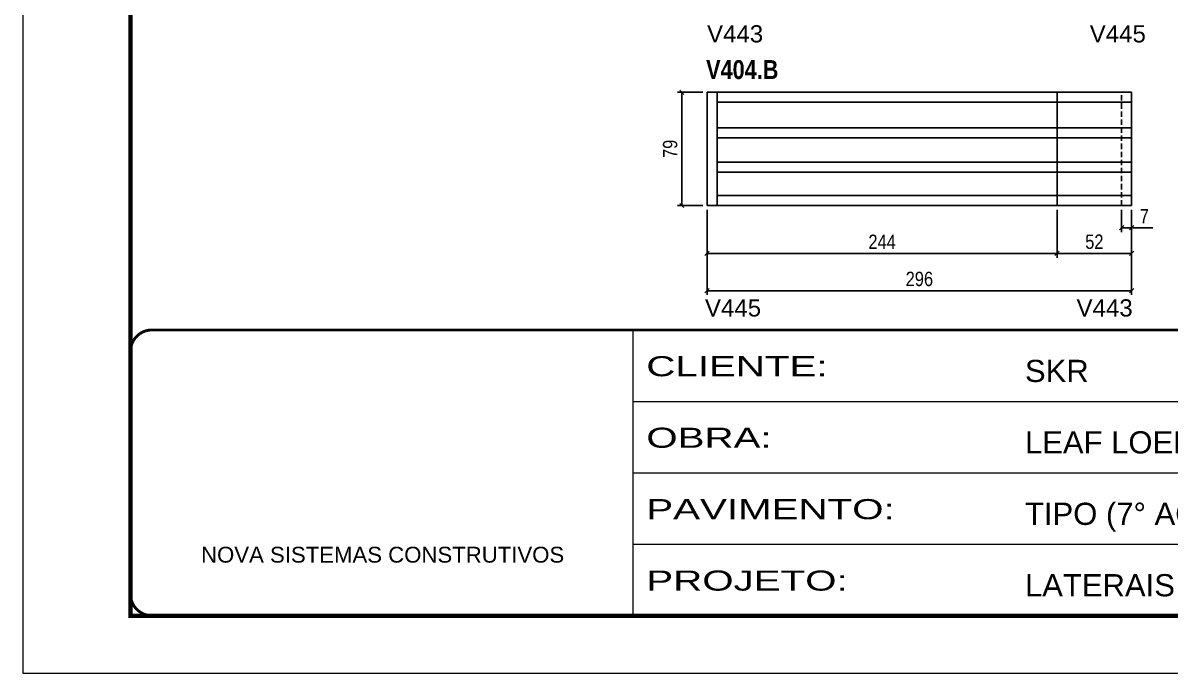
# Model space of a CAD drawing. Extents: x 3309 to 9563, y -2522 to 14608.
# Drawn here: x 4908 to 5708, y 12409 to 12863 of the extents above; entities that cross this region are included whole.
import ezdxf

# ---------------------------------------------------------------- set-up
doc = ezdxf.new("R2010")
doc.units = 0
for name, pattern in [('CONTINUO', [0]), ('DASHED', [0.75, 0.5, -0.25]), ('HIDDEN', [0.375, 0.25, -0.125])]:
    doc.linetypes.add(name, pattern=pattern)
for name, color, linetype in [('5', 5, 'Continuous'), ('COTA', 241, 'Continuous'), ('NOMENCLATURA', 7, 'Continuous'), ('Painéis', 200, 'Continuous'), ('SARR_2.2x7', 40, 'Continuous')]:
    doc.layers.add(name, color=color, linetype=linetype)
doc.layers.add('Folhas', color=255, linetype='Continuous', lineweight=9)
doc.layers.add('SARRAFO DE PRESSAO', color=251, linetype='DASHED', lineweight=9)
doc.styles.add('ARIAL', font='arial.ttf')
doc.styles.add('COTA TECNICA', font='techl___.ttf', dxfattribs={"height": 10})
doc.styles.get("Standard").update_dxf_attribs({"font": 'arial.ttf'})
doc.styles.add('TECNICA', font='techb___.ttf', dxfattribs={"height": 10})
doc.styles.add('Tecnologia', font='')
doc.styles.get('Tecnologia').set_extended_font_data('Forgotten Futurist')
doc.dimstyles.new('PAINEL', dxfattribs={"dimtxt": 10, "dimasz": 3, "dimexe": 3, "dimexo": 3, "dimgap": 3, "dimtad": 1, "dimdec": 1, "dimzin": 12, "dimdsep": 46, "dimtxsty": 'COTA TECNICA', "dimblk1": 'OBLIQUE', "dimblk2": 'OBLIQUE', "dimsah": 1, "dimcen": 0.9, "dimclrd": 4, "dimclre": 4, "dimclrt": 240, "dimadec": 1, "dimazin": 3, "dimtfac": 1, "dimtdec": 1, "dimtmove": 0, "dimatfit": 3, "dimfxl": 1, "dimtolj": 1, "dimtzin": 12, "dimarcsym": 0})

# ---------------------------------------------------------------- blocks, each defined once
blk = doc.blocks.new('9999999999')
at = {"color": 30, "linetype": 'CONTINUO'}
for p, q in [((98564.56, 34230.21), (98564.56, 34429.45)), ((98564.56, 34379.64), (99583.98, 34379.64)), ((98564.56, 34329.83), (99487.98, 34329.83)), ((98564.56, 34280.02), (99487.98, 34280.02))]:
    blk.add_line(p, q, dxfattribs=at)
at = {"color": 30, "linetype": 'CONTINUO', "const_width": 2}
blk.add_lwpolyline([(99583.98, 34230.21), (99583.98, 34414.45, 0.414214), (99568.98, 34429.45), (98228.98, 34429.45, 0.414214), (98213.98, 34414.45), (98213.98, 34245.21, 0.414214), (98228.98, 34230.21), (99583.98, 34230.21)], format="xyb", dxfattribs=at)
at = {"layer": 'Folhas'}
blk.add_lwpolyline([(98138.98, 34190.21), (99623.98, 34190.21), (99623.98, 35240.21), (98138.98, 35240.21)], close=True, dxfattribs=at)
at = {"layer": 'Folhas', "color": 30, "const_width": 3}
blk.add_lwpolyline([(98213.98, 34230.21), (99583.98, 34230.21), (99583.98, 35200.21), (98213.98, 35200.21)], close=True, dxfattribs=at)
at = {"color": 7, "linetype": 'Continuous', "ltscale": 5, "style": 'ARIAL'}
for s, height, p in [('SKR', 15.483, (98837.68, 34393.13)), ('LEAF LOEFGREN', 15.4829, (98837.68, 34343.32)), ('TIPO (7° AO 21° PAVIMENTO)', 15.4829, (98837.68, 34293.51)), ('NOVA SISTEMAS CONSTRUTIVOS', 11.0592, (98263.19, 34267.21)), ('LATERAIS DE VIGAS', 15.4829, (98837.68, 34243.7))]:
    blk.add_text(s, height=height, dxfattribs=at).set_placement(p)
at = {"layer": 'Folhas', "color": 7, "style": 'Tecnologia', "width": 1.5}
for s, p in [('CLIENTE:', (98573.65, 34397.17)), ('OBRA:', (98573.65, 34347.31)), ('PAVIMENTO:', (98573.65, 34297.5)), ('PROJETO:', (98573.65, 34247.69))]:
    blk.add_text(s, height=14, dxfattribs=at).set_placement(p)
blk = doc.blocks.new('_Oblique')
at = {"color": 0, "linetype": 'ByBlock', "lineweight": -2}
blk.add_line((-0.5, -0.5), (0.5, 0.5), dxfattribs=at)
blk = doc.blocks.new('*D1259')
at = {"layer": 'COTA', "color": 4, "lineweight": -2, "transparency": 16777216}
for p, q in [((5384.95, 12732.3), (5384.95, 12672.91)), ((5680.95, 12732.3), (5680.95, 12672.91)), ((5384.95, 12675.91), (5680.95, 12675.91))]:
    blk.add_line(p, q, dxfattribs=at)
at = {"layer": 'Defpoints', "color": 0, "transparency": 16777216}
for p in [(5384.95, 12735.3), (5680.95, 12735.3), (5680.95, 12675.91)]:
    blk.add_point(p, dxfattribs=at)
at = {"layer": 'COTA', "color": 4, "lineweight": -2, "transparency": 16777216, "xscale": 3, "yscale": 3, "zscale": 3, "rotation": 180}
blk.add_blockref('_Oblique', (5384.95, 12675.91), dxfattribs=at)
at = {"layer": 'COTA', "color": 4, "lineweight": -2, "transparency": 16777216, "xscale": 3, "yscale": 3, "zscale": 3}
blk.add_blockref('_Oblique', (5680.95, 12675.91), dxfattribs=at)
at = {"layer": 'COTA', "color": 240, "transparency": 16777216, "insert": (5532.95, 12684.05), "char_height": 10, "attachment_point": 5, "style": 'COTA TECNICA'}
blk.add_mtext('\\A1;296', dxfattribs=at)
blk = doc.blocks.new('*D1260')
at = {"layer": 'COTA', "color": 4, "lineweight": -2, "transparency": 16777216}
for p, q in [((5381.95, 12814.3), (5364.31, 12814.3)), ((5367.31, 12814.3), (5367.31, 12735.3)), ((5381.95, 12735.3), (5364.31, 12735.3))]:
    blk.add_line(p, q, dxfattribs=at)
at = {"layer": 'Defpoints', "color": 0, "transparency": 16777216}
for p in [(5384.95, 12814.3, 0), (5367.31, 12735.3), (5384.95, 12735.3, 0)]:
    blk.add_point(p, dxfattribs=at)
at = {"layer": 'COTA', "color": 4, "lineweight": -2, "transparency": 16777216, "xscale": 3, "yscale": 3, "zscale": 3}
for p, rotation in [((5367.31, 12814.3), 90), ((5367.31, 12735.3), 270)]:
    blk.add_blockref('_Oblique', p, dxfattribs=dict(at, rotation=rotation))
at = {"layer": 'COTA', "color": 240, "transparency": 16777216, "insert": (5359.21, 12774.8), "char_height": 10, "attachment_point": 5, "rotation": 90, "style": 'COTA TECNICA'}
blk.add_mtext('\\A1;79', dxfattribs=at)
blk = doc.blocks.new('*D1256')
at = {"layer": 'COTA', "color": 4, "lineweight": -2, "transparency": 16777216}
for p, q in [((5384.95, 12732.3), (5384.95, 12698.9)), ((5628.95, 12732.3), (5628.95, 12698.9)), ((5384.95, 12701.9), (5628.95, 12701.9))]:
    blk.add_line(p, q, dxfattribs=at)
at = {"layer": 'Defpoints', "color": 0, "transparency": 16777216}
for p in [(5384.95, 12735.3), (5628.95, 12735.3), (5628.95, 12701.9)]:
    blk.add_point(p, dxfattribs=at)
at = {"layer": 'COTA', "color": 4, "lineweight": -2, "transparency": 16777216, "xscale": 3, "yscale": 3, "zscale": 3, "rotation": 180}
blk.add_blockref('_Oblique', (5384.95, 12701.9), dxfattribs=at)
at = {"layer": 'COTA', "color": 4, "lineweight": -2, "transparency": 16777216, "xscale": 3, "yscale": 3, "zscale": 3}
blk.add_blockref('_Oblique', (5628.95, 12701.9), dxfattribs=at)
at = {"layer": 'COTA', "color": 240, "transparency": 16777216, "insert": (5506.95, 12709.97), "char_height": 10, "attachment_point": 5, "style": 'COTA TECNICA'}
blk.add_mtext('\\A1;244', dxfattribs=at)
blk = doc.blocks.new('*D1257')
at = {"layer": 'COTA', "color": 4, "lineweight": -2, "transparency": 16777216}
for p, q in [((5628.95, 12732.3), (5628.95, 12698.9)), ((5680.95, 12732.3), (5680.95, 12698.9)), ((5628.95, 12701.9), (5680.95, 12701.9))]:
    blk.add_line(p, q, dxfattribs=at)
at = {"layer": 'Defpoints', "color": 0, "transparency": 16777216}
for p in [(5628.95, 12735.3), (5680.95, 12735.3), (5680.95, 12701.9)]:
    blk.add_point(p, dxfattribs=at)
at = {"layer": 'COTA', "color": 4, "lineweight": -2, "transparency": 16777216, "xscale": 3, "yscale": 3, "zscale": 3, "rotation": 180}
blk.add_blockref('_Oblique', (5628.95, 12701.9), dxfattribs=at)
at = {"layer": 'COTA', "color": 4, "lineweight": -2, "transparency": 16777216, "xscale": 3, "yscale": 3, "zscale": 3}
blk.add_blockref('_Oblique', (5680.95, 12701.9), dxfattribs=at)
at = {"layer": 'COTA', "color": 240, "transparency": 16777216, "insert": (5654.95, 12710.01), "char_height": 10, "attachment_point": 5, "style": 'COTA TECNICA'}
blk.add_mtext('\\A1;52', dxfattribs=at)
blk = doc.blocks.new('*D1258')
at = {"layer": 'COTA', "color": 4, "lineweight": -2, "transparency": 16777216}
for p, q in [((5673.95, 12732.3), (5673.95, 12716.77)), ((5680.95, 12732.3), (5680.95, 12716.77)), ((5673.95, 12719.77), (5680.95, 12719.77)), ((5680.95, 12719.77), (5695.68, 12719.77))]:
    blk.add_line(p, q, dxfattribs=at)
at = {"layer": 'Defpoints', "color": 0, "transparency": 16777216}
for p in [(5673.95, 12735.3), (5680.95, 12735.3), (5680.95, 12719.77)]:
    blk.add_point(p, dxfattribs=at)
at = {"layer": 'COTA', "color": 4, "lineweight": -2, "transparency": 16777216, "xscale": 3, "yscale": 3, "zscale": 3, "rotation": 180}
blk.add_blockref('_Oblique', (5673.95, 12719.77), dxfattribs=at)
at = {"layer": 'COTA', "color": 4, "lineweight": -2, "transparency": 16777216, "xscale": 3, "yscale": 3, "zscale": 3}
blk.add_blockref('_Oblique', (5680.95, 12719.77), dxfattribs=at)
at = {"layer": 'COTA', "color": 240, "transparency": 16777216, "insert": (5689.82, 12727.84), "char_height": 10, "attachment_point": 5, "style": 'COTA TECNICA'}
blk.add_mtext('\\A1;7', dxfattribs=at)

msp = doc.modelspace()

# ---------------------------------------------------------------- linework, layer by layer
at = {"layer": 'Painéis', "linetype": 'ByBlock'}
for p, q in [((5680.95, 12814.3), (5384.95, 12814.3)), ((5384.95, 12814.3), (5384.95, 12735.3)), ((5628.95, 12814.3), (5628.95, 12735.3)), ((5680.95, 12735.3), (5680.95, 12814.3)), ((5384.95, 12735.3), (5680.95, 12735.3))]:
    msp.add_line(p, q, dxfattribs=at)
at = {"layer": 'SARR_2.2x7', "linetype": 'Continuous'}
for p, q in [((5391.95, 12735.3), (5391.95, 12814.3)), ((5391.95, 12807.3), (5680.95, 12807.3)), ((5391.95, 12789.44), (5680.95, 12789.44)), ((5391.95, 12782.44), (5680.95, 12782.44)), ((5391.95, 12765.45), (5680.95, 12765.45)), ((5391.95, 12758.45), (5680.95, 12758.45)), ((5391.95, 12742.3), (5680.95, 12742.3))]:
    msp.add_line(p, q, dxfattribs=at)
at = {"layer": 'SARR_2.2x7', "linetype": 'HIDDEN', "ltscale": 15}
msp.add_line((5673.95, 12735.3), (5673.95, 12814.3), dxfattribs=at)

# ---------------------------------------------------------------- block references
at = {"layer": 'SARRAFO DE PRESSAO', "color": 6, "linetype": 'ByBlock'}
msp.add_blockref('9999999999', (-93231.11, -21780.92), dxfattribs=at)

# ---------------------------------------------------------------- texts
at = {"layer": '5', "linetype": 'Continuous'}
for s, rotation, p in [('V443', 359.99996, (5384.89, 12849.01)), ('V445', 359.99996, (5651.73, 12849.01)), ('V443', 0.00004, (5642.55, 12657.9)), ('V445', 0.00004, (5383.44, 12657.9))]:
    msp.add_text(s, height=12, rotation=rotation, dxfattribs=at).set_placement(p)
at = {"layer": 'NOMENCLATURA', "style": 'TECNICA'}
msp.add_text('V404.B', height=13.2, dxfattribs=at).set_placement((5384.23, 12823.48))

# ---------------------------------------------------------------- dimensions: what is measured, and where the dimension line sits
at = {"layer": 'COTA'}
for base, p1, p2, angle, picture, middle in [((5367.31, 12735.3, 0), (5384.95, 12814.3), (5384.95, 12735.3), 90, '*D1260', (5359.21, 12774.8, 0)), ((5680.95, 12675.91), (5384.95, 12735.3), (5680.95, 12735.3), 180, '*D1259', (5532.95, 12684.05))]:
    dim = msp.add_linear_dim(base=base, p1=p1, p2=p2, angle=angle, dimstyle='PAINEL', dxfattribs=at)
    dim.commit()
    dim.dimension.update_dxf_attribs({"geometry": picture, "text_midpoint": middle})
for base, p1, p2, picture, middle in [((5628.95, 12701.9), (5384.95, 12735.3), (5628.95, 12735.3), '*D1256', (5506.95, 12709.97)), ((5680.95, 12719.77), (5673.95, 12735.3), (5680.95, 12735.3), '*D1258', (5689.82, 12727.84))]:
    dim = msp.add_linear_dim(base=base, p1=p1, p2=p2, dimstyle='PAINEL', dxfattribs=at)
    dim.commit()
    dim.dimension.update_dxf_attribs({"geometry": picture, "text_midpoint": middle})
dim = msp.add_linear_dim(base=(5680.95, 12701.9), p1=(5628.95, 12735.3), p2=(5680.95, 12735.3), dimstyle='PAINEL', override={"dimtmove": 1}, dxfattribs=at)
dim.commit()
dim.dimension.update_dxf_attribs({"geometry": '*D1257', "text_midpoint": (5654.95, 12710.01)})

doc.saveas('drawing.dxf')
